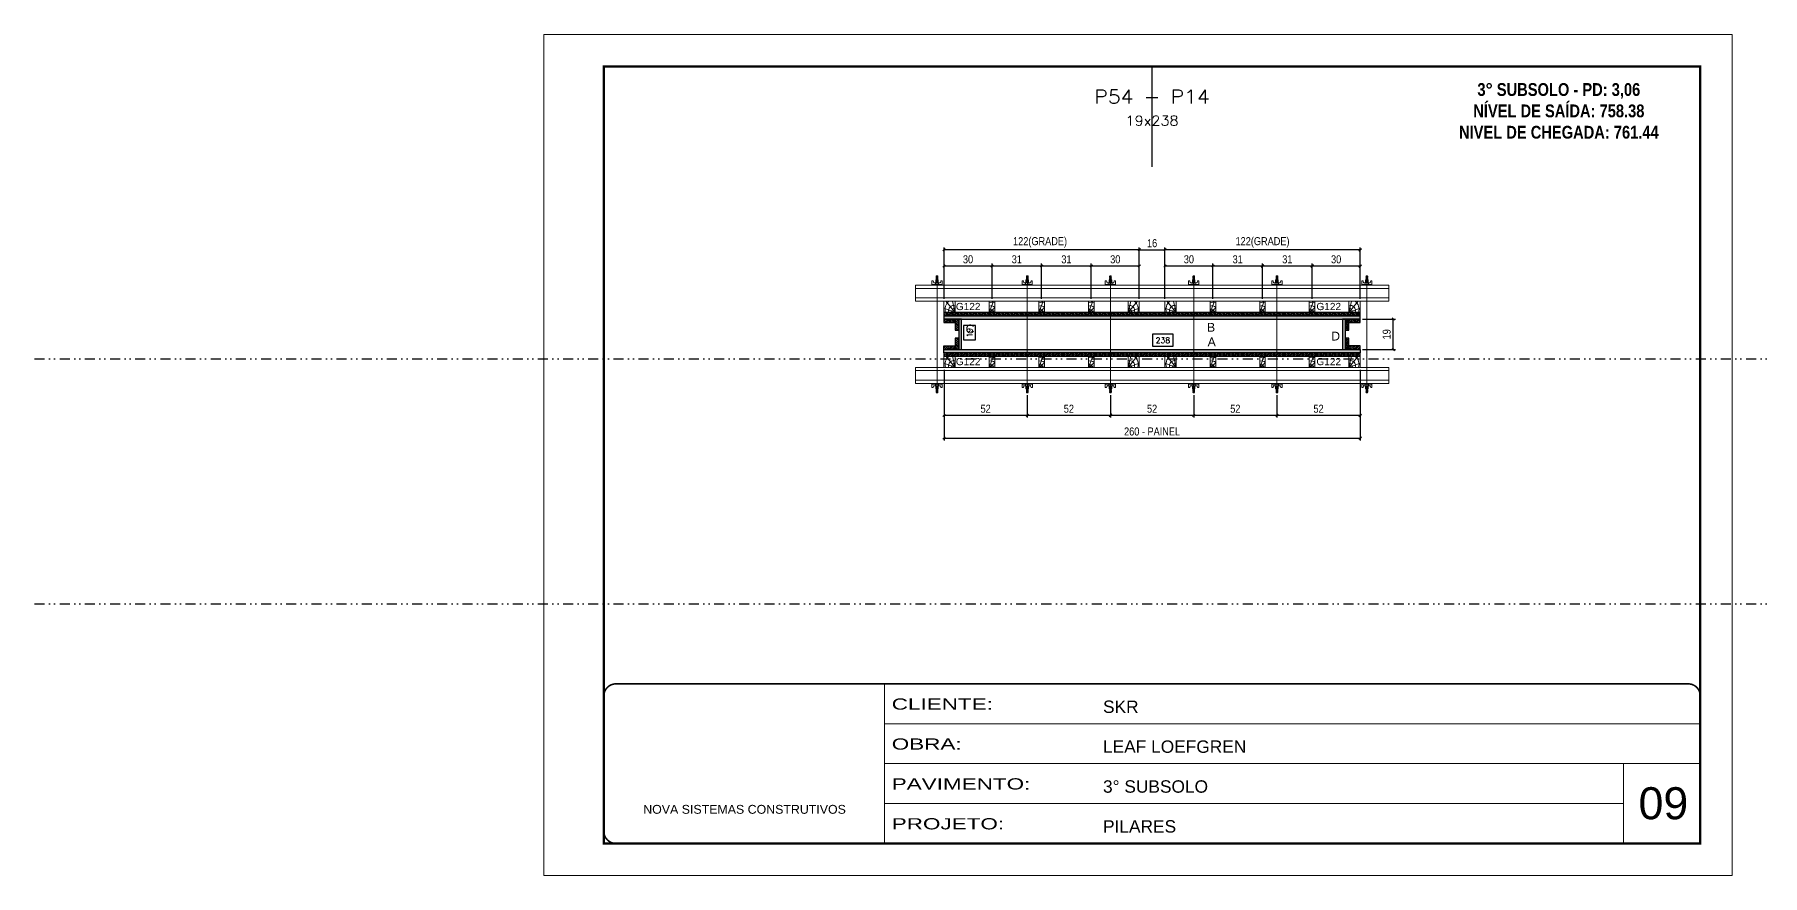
# Model space of a CAD drawing. Header units: millimetres. Extents: x 13777 to 27878, y -21631 to 6985.
# Drawn here: x 13777 to 15936, y 3638 to 4688 of the extents above; entities that cross this region are included whole.
import ezdxf
from ezdxf.enums import TextEntityAlignment as Align

# ---------------------------------------------------------------- set-up
doc = ezdxf.new("R2010")
doc.units = ezdxf.units.MM
for name, pattern in [('CONTINUO', [0]), ('DASHED', [0.75, 0.5, -0.25]), ('DIVIDE2', [0.625, 0.25, -0.125, 0, -0.125, 0, -0.125]), ('HIDDEN', [0.375, 0.25, -0.125])]:
    doc.linetypes.add(name, pattern=pattern)
for name, color, linetype, lineweight in [('CARIMBO', 255, 'Continuous', 9), ('Folhas', 255, 'Continuous', 9), ('Hachura', 251, 'Continuous', 9), ('Madeira', 126, 'Continuous', 18), ('Perfil Metálico', 224, 'Continuous', 18), ('SARRAFO DE PRESSAO', 251, 'DASHED', 9), ('Texto Seção', 7, 'Continuous', 15)]:
    doc.layers.add(name, color=color, linetype=linetype, lineweight=lineweight)
for name, color, linetype in [('CHAPA', 1, 'Continuous'), ('COTA', 241, 'Continuous'), ('NOMENCLATURA', 7, 'Continuous'), ('Nível', 160, 'Continuous'), ('SARRAFO', 251, 'Continuous'), ('Texto de Titulo', 7, 'Continuous'), ('Texto Qtd Sarr', 242, 'Continuous'), ('TEXTO_GERAL', 7, 'Continuous')]:
    doc.layers.add(name, color=color, linetype=linetype)
doc.styles.add('ARIAL', font='arial.ttf')
doc.styles.add('COTA TECNICA 2X', font='techl___.ttf', dxfattribs={"height": 10})
doc.styles.add('ROMANC', font='techb___.ttf', dxfattribs={"height": 2.5})
doc.styles.add('ROMANS', font='romans.shx')
doc.styles.add('SANSSERIF', font='sas_____.pfb')
doc.styles.add('Tecnologia', font='')
doc.styles.get('Tecnologia').set_extended_font_data('Forgotten Futurist')
doc.dimstyles.new('SECAO PILAR', dxfattribs={"dimtxt": 10, "dimasz": 3, "dimexe": 3, "dimexo": 3, "dimgap": 3, "dimtad": 1, "dimdec": 1, "dimlfac": 0.5, "dimzin": 12, "dimdsep": 46, "dimtxsty": 'COTA TECNICA 2X', "dimblk1": 'OBLIQUE', "dimblk2": 'OBLIQUE', "dimsah": 1, "dimcen": 0.9, "dimclrd": 256, "dimclre": 256, "dimclrt": 256, "dimadec": 1, "dimazin": 3, "dimtfac": 1, "dimtdec": 1, "dimtmove": 0, "dimatfit": 3, "dimfxl": 1, "dimtolj": 1, "dimtzin": 12, "dimarcsym": 0})
doc.dimstyles.new('SECÇÃO 2', dxfattribs={"dimtxt": 7, "dimasz": 6, "dimexe": 0.18, "dimexo": 2, "dimgap": -4, "dimtad": 3, "dimdec": 1, "dimlfac": 0.5, "dimzin": 12, "dimdsep": 46, "dimtxsty": 'ROMANS', "dimblk": 'ARCHTICK', "dimcen": 0.09, "dimse1": 1, "dimse2": 1, "dimsd1": 1, "dimsd2": 1, "dimclrd": 180, "dimclre": 5, "dimclrt": 1, "dimadec": 0, "dimazin": 3, "dimtfac": 1, "dimtdec": 1, "dimtofl": 0, "dimtmove": 0, "dimatfit": 3, "dimldrblk": 'ARCHTICK', "dimfxl": 1, "dimtolj": 1, "dimtzin": 0, "dimarcsym": 0})
pattern_1 = [(225, (5789.5154, -18597.0914), (1.12253202, -1.12253202), [])]

# ---------------------------------------------------------------- blocks, each defined once
blk = doc.blocks.new('9999999999')
at = {"color": 30, "linetype": 'CONTINUO'}
for p, q in [((98564.6, 34230.2), (98564.6, 34429.4)), ((98564.6, 34379.6), (99584, 34379.6)), ((98564.6, 34329.8), (99488, 34329.8)), ((99584, 34329.8), (99488, 34329.8)), ((99488, 34329.8), (99488, 34230.2)), ((98564.6, 34280), (99488, 34280))]:
    blk.add_line(p, q, dxfattribs=at)
at = {"color": 30, "linetype": 'CONTINUO', "const_width": 2}
blk.add_lwpolyline([(99584, 34230.2), (99584, 34414.4, 0.414214), (99569, 34429.4), (98229, 34429.4, 0.414214), (98214, 34414.4), (98214, 34245.2, 0.414214), (98229, 34230.2), (99584, 34230.2)], format="xyb", dxfattribs=at)
at = {"layer": 'Folhas'}
blk.add_lwpolyline([(98139, 34190.2), (99624, 34190.2), (99624, 35240.2), (98139, 35240.2)], close=True, dxfattribs=at)
at = {"layer": 'Folhas', "color": 30, "const_width": 3}
blk.add_lwpolyline([(98214, 34230.2), (99584, 34230.2), (99584, 35200.2), (98214, 35200.2)], close=True, dxfattribs=at)
at = {"color": 7, "linetype": 'Continuous', "ltscale": 5, "style": 'ARIAL'}
for s, height, p in [('SKR', 15.48, (98837.7, 34393.1)), ('LEAF LOEFGREN', 15.483, (98837.7, 34343.3)), ('3° SUBSOLO', 15.48, (98837.7, 34293.5)), ('NOVA SISTEMAS CONSTRUTIVOS', 11.059, (98263.2, 34267.2)), ('PILARES', 15.48, (98837.7, 34243.7))]:
    blk.add_text(s, height=height, dxfattribs=at).set_placement(p)
at = {"layer": 'Folhas', "color": 7, "style": 'Tecnologia', "width": 1.5}
for s, p in [('CLIENTE:', (98573.7, 34397.2)), ('OBRA:', (98573.7, 34347.3)), ('PAVIMENTO:', (98573.7, 34297.5)), ('PROJETO:', (98573.7, 34247.7))]:
    blk.add_text(s, height=14, dxfattribs=at).set_placement(p)
blk = doc.blocks.new('*D1074')
at = {"layer": 'COTA', "color": 180, "lineweight": -2, "transparency": 16777216}
for p, q in [((14952.9, 4324.4), (14937.9, 4324.4)), ((14937.9, 4324.4), (14937.9, 4306.4)), ((14952.9, 4306.4), (14952.9, 4324.4)), ((14937.9, 4306.4), (14952.9, 4306.4))]:
    blk.add_line(p, q, dxfattribs=at)
at = {"layer": 'Defpoints', "color": 0, "transparency": 16777216}
for p in [(14952.8, 4332.3), (14952.8, 4294.3), (14956.9, 4294.3)]:
    blk.add_point(p, dxfattribs=at)
at = {"layer": 'COTA', "color": 1, "transparency": 16777216, "insert": (14945.4, 4315.4), "char_height": 7, "attachment_point": 5, "rotation": 90, "style": 'ROMANS'}
blk.add_mtext('\\A1;19', dxfattribs=at)
blk = doc.blocks.new('_ArchTick')
at = {"color": 0, "linetype": 'ByBlock', "const_width": 0.15}
blk.add_lwpolyline([(-0.5, -0.5), (0.5, 0.5)], dxfattribs=at)
blk = doc.blocks.new('*D1075')
at = {"layer": 'COTA', "color": 180, "lineweight": -2, "transparency": 16777216}
for p, q in [((15200, 4313.3), (15174, 4313.3)), ((15174, 4313.3), (15174, 4298.3)), ((15174, 4298.3), (15200, 4298.3)), ((15200, 4298.3), (15200, 4313.3))]:
    blk.add_line(p, q, dxfattribs=at)
at = {"layer": 'Defpoints', "color": 0, "transparency": 16777216}
for p in [(14935.5, 4294.3), (15411.5, 4294.3), (15411.5, 4294.3)]:
    blk.add_point(p, dxfattribs=at)
at = {"layer": 'COTA', "color": 1, "transparency": 16777216, "insert": (15187, 4305.8), "char_height": 7, "attachment_point": 5, "style": 'ROMANS'}
blk.add_mtext('\\A1;238', dxfattribs=at)
blk = doc.blocks.new('_Oblique')
at = {"color": 0, "linetype": 'ByBlock', "lineweight": -2}
blk.add_line((-0.5, -0.5), (0.5, 0.5), dxfattribs=at)
blk = doc.blocks.new('*D1076')
at = {"layer": 'COTA', "lineweight": -2, "transparency": 16777216}
for p, q in [((14913.5, 4268.9), (14913.5, 4180.8)), ((15433.5, 4269), (15433.5, 4180.8)), ((14913.5, 4183.8), (15433.5, 4183.8))]:
    blk.add_line(p, q, dxfattribs=at)
at = {"layer": 'Defpoints', "color": 0, "transparency": 16777216}
for p in [(14913.5, 4271.9), (15433.5, 4272), (15433.5, 4183.8)]:
    blk.add_point(p, dxfattribs=at)
at = {"layer": 'COTA', "lineweight": -2, "transparency": 16777216, "xscale": 3, "yscale": 3, "zscale": 3, "rotation": 180}
blk.add_blockref('_Oblique', (14913.5, 4183.8), dxfattribs=at)
at = {"layer": 'COTA', "lineweight": -2, "transparency": 16777216, "xscale": 3, "yscale": 3, "zscale": 3}
blk.add_blockref('_Oblique', (15433.5, 4183.8), dxfattribs=at)
at = {"layer": 'COTA', "transparency": 16777216, "insert": (15173.5, 4191.9), "char_height": 10, "attachment_point": 5, "style": 'COTA TECNICA 2X'}
blk.add_mtext('\\A1;260 - PAINEL', dxfattribs=at)
blk = doc.blocks.new('*D1077')
at = {"layer": 'COTA', "lineweight": -2, "transparency": 16777216}
for p, q in [((14913.5, 4268.9), (14913.5, 4209.2)), ((15017.5, 4237.1), (15017.5, 4209.2)), ((14913.5, 4212.2), (15017.5, 4212.2))]:
    blk.add_line(p, q, dxfattribs=at)
at = {"layer": 'Defpoints', "color": 0, "transparency": 16777216}
for p in [(14913.5, 4271.9), (15017.5, 4240.1), (15017.5, 4212.2)]:
    blk.add_point(p, dxfattribs=at)
at = {"layer": 'COTA', "lineweight": -2, "transparency": 16777216, "xscale": 3, "yscale": 3, "zscale": 3, "rotation": 180}
blk.add_blockref('_Oblique', (14913.5, 4212.2), dxfattribs=at)
at = {"layer": 'COTA', "lineweight": -2, "transparency": 16777216, "xscale": 3, "yscale": 3, "zscale": 3}
blk.add_blockref('_Oblique', (15017.5, 4212.2), dxfattribs=at)
at = {"layer": 'COTA', "transparency": 16777216, "insert": (14965.5, 4220.3), "char_height": 10, "attachment_point": 5, "style": 'COTA TECNICA 2X'}
blk.add_mtext('\\A1;52', dxfattribs=at)
blk = doc.blocks.new('C')
at = {"layer": 'Hachura', "color": 0}
for p, q in [((0, 3.2), (0, -3.2)), ((0.4, 3.2), (0, 3.2)), ((0.5, 3.2), (0, 3.2)), ((0.5, 3), (0, 3)), ((0.5, 2.9), (0, 2.9)), ((0, 2.7), (0, -1.2)), ((0.5, 2.6), (0, 2.6)), ((0.5, 2.2), (0, 2.2)), ((0.5, 1.5), (0, 1.5)), ((0.4, 0.5), (0.2, 0.5)), ((0.4, -3.2), (0.4, 3.2)), ((0.4, 3.2), (2.6, 3.2)), ((1.7, 1), (0.4, 1)), ((1.5, 0.1), (0.4, 0.1)), ((1.4, 1.9), (1.4, 1)), ((2.6, 2.4), (1.5, 2.1)), ((1.7, -1), (1.7, 1)), ((1.7, 1), (1.7, 0.8)), ((1.7, 1), (1.7, 0.8)), ((1.7, 0.8), (3.4, 0.8)), ((3.4, 0.4), (1.7, 0.4)), ((2.6, 3.2), (2.6, 2.4)), ((3.3, 0.8), (3.3, -0.8)), ((3.4, 0.8), (3.4, -0.8)), ((3.7, 0.4), (3.4, 0.4)), ((3.8, -0.5), (3.4, 0.4)), ((3.4, 0.1), (3.7, -0.6)), ((3.7, 0.5), (4.3, -0.6)), ((3.7, 0.4), (4.2, -0.5)), ((4.4, -0.6), (3.8, 0.5)), ((4.2, 0.4), (3.9, 0.4)), ((4.4, -0.5), (3.9, 0.4)), ((4.2, 0.4), (4.3, 0.4)), ((4.3, 0.5), (4.8, -0.6)), ((4.3, 0.4), (4.7, -0.5)), ((5, -0.6), (4.4, 0.5)), ((4.5, 0.4), (4.8, 0.4)), ((5, -0.5), (4.5, 0.4)), ((4.8, 0.4), (5.3, -0.5)), ((4.9, 0.5), (5.4, -0.6)), ((5.5, -0.6), (5, 0.5)), ((5.6, -0.5), (5.1, 0.4)), ((5.4, 0.4), (5.1, 0.4)), ((5.6, -0.5), (5.1, 0.4)), ((5.4, 0.4), (5.7, -0.2)), ((5.5, 0.5), (5.7, -0.1)), ((5.7, 0.2), (5.6, 0.5)), ((5.7, 0.3), (5.7, 0.4)), ((5.7, 0.4), (5.7, 0.4)), ((5.7, 0.4), (5.9, 0.3)), ((5.7, 0.4), (5.7, -0.5)), ((5.9, -0.4), (5.9, 0.3)), ((0.4, 0), (0, 0)), ((0.5, -1.5), (0, -1.5)), ((0.5, -2.2), (0, -2.2)), ((0.5, -2.6), (0, -2.6)), ((0.5, -2.9), (0, -2.9)), ((0.5, -3), (0, -3)), ((0, -3.2), (2.6, -3.2)), ((0.5, -3.2), (0, -3.2)), ((0.1, -0.5), (0.3, -0.5)), ((0.3, -0.5), (0.4, -0.5)), ((0.4, 0), (0.4, -1)), ((0.4, -0.2), (1.5, -0.2)), ((0.4, -0.6), (0.4, -0.3)), ((0.4, -3.2), (0.4, -0.6)), ((0.4, -1), (1.7, -1)), ((1.4, -1.9), (1.4, -1)), ((2.6, -2.4), (1.5, -2.1)), ((3.4, -0.3), (1.7, -0.3)), ((3.4, -0.8), (1.7, -0.8)), ((2.6, -3.2), (2.6, -2.4)), ((3.4, -0.1), (3.6, -0.5)), ((3.4, -0.5), (3.6, -0.5)), ((3.8, -0.5), (4.2, -0.5)), ((4.4, -0.5), (4.7, -0.5)), ((4.6, -0.5), (4.7, -0.5)), ((5, -0.5), (5.3, -0.5)), ((5.6, -0.5), (5.7, -0.5)), ((5.7, -0.5), (5.9, -0.4)), ((5.7, -0.5), (5.7, -0.5))]:
    blk.add_line(p, q, dxfattribs=at)
for centre, radius, start, end in [((1.5, 1.9), 0.161, 104.7436, 180), ((1.4, 0), 0.129, 272.695, 87.305), ((3.8, 0.4), 0.143, 25.5688, 154.4312), ((4.4, 0.4), 0.143, 25.5688, 154.4312), ((5, 0.4), 0.143, 25.5688, 154.4312), ((5.5, 0.4), 0.143, 25.5688, 154.4312), ((0.2, -0.4), 0.174, 221.744, 317.8592), ((1.5, -1.9), 0.161, 180, 255.2564), ((3.7, -0.4), 0.174, 222.1408, 318.256), ((4.3, -0.4), 0.174, 222.1408, 318.256), ((4.9, -0.4), 0.174, 222.1408, 318.256), ((5.4, -0.4), 0.174, 222.1408, 318.256), ((5.6, -0.4), 0.174, 317.8592, 318.256)]:
    blk.add_arc(centre, radius, start, end, dxfattribs=at)
blk = doc.blocks.new('*D1085')
at = {"layer": 'COTA', "lineweight": -2, "transparency": 16777216}
for p, q in [((15225.5, 4237.1), (15225.5, 4209.2)), ((15329.5, 4237.1), (15329.5, 4209.2)), ((15225.5, 4212.2), (15329.5, 4212.2))]:
    blk.add_line(p, q, dxfattribs=at)
at = {"layer": 'Defpoints', "color": 0, "transparency": 16777216}
for p in [(15225.5, 4240.1), (15329.5, 4240.1), (15329.5, 4212.2)]:
    blk.add_point(p, dxfattribs=at)
at = {"layer": 'COTA', "lineweight": -2, "transparency": 16777216, "xscale": 3, "yscale": 3, "zscale": 3, "rotation": 180}
blk.add_blockref('_Oblique', (15225.5, 4212.2), dxfattribs=at)
at = {"layer": 'COTA', "lineweight": -2, "transparency": 16777216, "xscale": 3, "yscale": 3, "zscale": 3}
blk.add_blockref('_Oblique', (15329.5, 4212.2), dxfattribs=at)
at = {"layer": 'COTA', "transparency": 16777216, "insert": (15277.5, 4220.3), "char_height": 10, "attachment_point": 5, "style": 'COTA TECNICA 2X'}
blk.add_mtext('\\A1;52', dxfattribs=at)
blk = doc.blocks.new('*D1086')
at = {"layer": 'COTA', "lineweight": -2, "transparency": 16777216}
for p, q in [((15436.5, 4332.3), (15477.8, 4332.3)), ((15474.8, 4294.3), (15474.8, 4332.3)), ((15436.5, 4294.3), (15477.8, 4294.3))]:
    blk.add_line(p, q, dxfattribs=at)
at = {"layer": 'Defpoints', "color": 0, "transparency": 16777216}
for p in [(15433.5, 4332.3), (15474.8, 4332.3), (15433.5, 4294.3)]:
    blk.add_point(p, dxfattribs=at)
at = {"layer": 'COTA', "lineweight": -2, "transparency": 16777216, "xscale": 3, "yscale": 3, "zscale": 3}
for p, rotation in [((15474.8, 4332.3), 90), ((15474.8, 4294.3), 270)]:
    blk.add_blockref('_Oblique', p, dxfattribs=dict(at, rotation=rotation))
at = {"layer": 'COTA', "transparency": 16777216, "insert": (15466.7, 4313.3), "char_height": 10, "attachment_point": 5, "rotation": 90, "style": 'COTA TECNICA 2X'}
blk.add_mtext('\\A1;19', dxfattribs=at)
blk = doc.blocks.new('*D1087')
at = {"layer": 'COTA', "lineweight": -2, "transparency": 16777216}
for p, q in [((15017.5, 4237.1), (15017.5, 4209.2)), ((15121.5, 4237.1), (15121.5, 4209.2)), ((15017.5, 4212.2), (15121.5, 4212.2))]:
    blk.add_line(p, q, dxfattribs=at)
at = {"layer": 'Defpoints', "color": 0, "transparency": 16777216}
for p in [(15017.5, 4240.1), (15121.5, 4240.1), (15121.5, 4212.2)]:
    blk.add_point(p, dxfattribs=at)
at = {"layer": 'COTA', "lineweight": -2, "transparency": 16777216, "xscale": 3, "yscale": 3, "zscale": 3, "rotation": 180}
blk.add_blockref('_Oblique', (15017.5, 4212.2), dxfattribs=at)
at = {"layer": 'COTA', "lineweight": -2, "transparency": 16777216, "xscale": 3, "yscale": 3, "zscale": 3}
blk.add_blockref('_Oblique', (15121.5, 4212.2), dxfattribs=at)
at = {"layer": 'COTA', "transparency": 16777216, "insert": (15069.5, 4220.3), "char_height": 10, "attachment_point": 5, "style": 'COTA TECNICA 2X'}
blk.add_mtext('\\A1;52', dxfattribs=at)
blk = doc.blocks.new('PONTALETE')
at = {"layer": 'Madeira'}
for q in [(2.7, 7), (7, 5.8), (7, 1.7)]:
    blk.add_line((0, 0), q, dxfattribs=at)
blk.add_lwpolyline([(0, 0), (7, 0), (7, 7), (0, 7)], close=True, dxfattribs=at)
for centre, radius, start, end in [((2, 0.1), 6.23, 37.2818, 109.0913), ((1.1, 0.9), 3.19, 343.603, 109.9847), ((-0.2, -0.8), 3.09, 14.6322, 86.0383)]:
    blk.add_arc(centre, radius, start, end, dxfattribs=at)
blk = doc.blocks.new('MEIO PONTALETE')
at = {"layer": 'Madeira'}
for q in [(2.7, 7), (3.5, 2.9), (3.5, 0.9)]:
    blk.add_line((0, 0), q, dxfattribs=at)
blk.add_lwpolyline([(0, 0), (3.5, 0), (3.5, 7), (0, 7)], close=True, dxfattribs=at)
for centre, radius, start, end in [((2, 0.1), 6.23, 76.4499, 109.0913), ((1.1, 0.9), 3.19, 40.9063, 109.9847), ((-0.2, -0.8), 3.09, 14.6322, 86.0383)]:
    blk.add_arc(centre, radius, start, end, dxfattribs=at)
blk = doc.blocks.new('*D1078')
at = {"layer": 'COTA', "lineweight": -2, "transparency": 16777216}
for p, q in [((15189.5, 4357.7), (15189.5, 4401.7)), ((15189.5, 4398.7), (15249.5, 4398.7)), ((15249.5, 4357.7), (15249.5, 4401.7))]:
    blk.add_line(p, q, dxfattribs=at)
at = {"layer": 'Defpoints', "color": 0, "transparency": 16777216}
for p in [(15249.5, 4398.7), (15189.5, 4354.7), (15249.5, 4354.7)]:
    blk.add_point(p, dxfattribs=at)
at = {"layer": 'COTA', "lineweight": -2, "transparency": 16777216, "xscale": 3, "yscale": 3, "zscale": 3, "rotation": 180}
blk.add_blockref('_Oblique', (15189.5, 4398.7), dxfattribs=at)
at = {"layer": 'COTA', "lineweight": -2, "transparency": 16777216, "xscale": 3, "yscale": 3, "zscale": 3}
blk.add_blockref('_Oblique', (15249.5, 4398.7), dxfattribs=at)
at = {"layer": 'COTA', "transparency": 16777216, "insert": (15219.5, 4406.9), "char_height": 10, "attachment_point": 5, "style": 'COTA TECNICA 2X'}
blk.add_mtext('\\A1;30', dxfattribs=at)
blk = doc.blocks.new('*D1079')
at = {"layer": 'COTA', "lineweight": -2, "transparency": 16777216}
for p, q in [((15189.5, 4357.7), (15189.5, 4421.9)), ((15433.5, 4418.9), (15189.5, 4418.9)), ((15433.5, 4357.7), (15433.5, 4421.9))]:
    blk.add_line(p, q, dxfattribs=at)
at = {"layer": 'Defpoints', "color": 0, "transparency": 16777216}
for p in [(15189.5, 4418.9), (15189.5, 4354.7), (15433.5, 4354.7)]:
    blk.add_point(p, dxfattribs=at)
at = {"layer": 'COTA', "lineweight": -2, "transparency": 16777216, "xscale": 3, "yscale": 3, "zscale": 3, "rotation": 180}
blk.add_blockref('_Oblique', (15189.5, 4418.9), dxfattribs=at)
at = {"layer": 'COTA', "lineweight": -2, "transparency": 16777216, "xscale": 3, "yscale": 3, "zscale": 3}
blk.add_blockref('_Oblique', (15433.5, 4418.9), dxfattribs=at)
at = {"layer": 'COTA', "transparency": 16777216, "insert": (15311.5, 4428.1), "char_height": 10, "attachment_point": 5, "style": 'COTA TECNICA 2X'}
blk.add_mtext('\\A1;122(GRADE)', dxfattribs=at)
blk = doc.blocks.new('*D1088')
at = {"layer": 'COTA', "lineweight": -2, "transparency": 16777216}
for p, q in [((15249.5, 4357.7), (15249.5, 4401.7)), ((15249.5, 4398.7), (15311.5, 4398.7)), ((15311.5, 4357.7), (15311.5, 4401.7))]:
    blk.add_line(p, q, dxfattribs=at)
at = {"layer": 'Defpoints', "color": 0, "transparency": 16777216}
for p in [(15311.5, 4398.7), (15249.5, 4354.7), (15311.5, 4354.7)]:
    blk.add_point(p, dxfattribs=at)
at = {"layer": 'COTA', "lineweight": -2, "transparency": 16777216, "xscale": 3, "yscale": 3, "zscale": 3, "rotation": 180}
blk.add_blockref('_Oblique', (15249.5, 4398.7), dxfattribs=at)
at = {"layer": 'COTA', "lineweight": -2, "transparency": 16777216, "xscale": 3, "yscale": 3, "zscale": 3}
blk.add_blockref('_Oblique', (15311.5, 4398.7), dxfattribs=at)
at = {"layer": 'COTA', "transparency": 16777216, "insert": (15280.5, 4406.9), "char_height": 10, "attachment_point": 5, "style": 'COTA TECNICA 2X'}
blk.add_mtext('\\A1;31', dxfattribs=at)
blk = doc.blocks.new('*D1089')
at = {"layer": 'COTA', "lineweight": -2, "transparency": 16777216}
for p, q in [((15311.5, 4357.7), (15311.5, 4401.7)), ((15311.5, 4398.7), (15373.5, 4398.7)), ((15373.5, 4357.7), (15373.5, 4401.7))]:
    blk.add_line(p, q, dxfattribs=at)
at = {"layer": 'Defpoints', "color": 0, "transparency": 16777216}
for p in [(15373.5, 4398.7), (15311.5, 4354.7), (15373.5, 4354.7)]:
    blk.add_point(p, dxfattribs=at)
at = {"layer": 'COTA', "lineweight": -2, "transparency": 16777216, "xscale": 3, "yscale": 3, "zscale": 3, "rotation": 180}
blk.add_blockref('_Oblique', (15311.5, 4398.7), dxfattribs=at)
at = {"layer": 'COTA', "lineweight": -2, "transparency": 16777216, "xscale": 3, "yscale": 3, "zscale": 3}
blk.add_blockref('_Oblique', (15373.5, 4398.7), dxfattribs=at)
at = {"layer": 'COTA', "transparency": 16777216, "insert": (15342.5, 4406.9), "char_height": 10, "attachment_point": 5, "style": 'COTA TECNICA 2X'}
blk.add_mtext('\\A1;31', dxfattribs=at)
blk = doc.blocks.new('*D1090')
at = {"layer": 'COTA', "lineweight": -2, "transparency": 16777216}
for p, q in [((15373.5, 4357.7), (15373.5, 4401.7)), ((15373.5, 4398.7), (15433.5, 4398.7)), ((15433.5, 4357.7), (15433.5, 4401.7))]:
    blk.add_line(p, q, dxfattribs=at)
at = {"layer": 'Defpoints', "color": 0, "transparency": 16777216}
for p in [(15433.5, 4398.7), (15373.5, 4354.7), (15433.5, 4354.7)]:
    blk.add_point(p, dxfattribs=at)
at = {"layer": 'COTA', "lineweight": -2, "transparency": 16777216, "xscale": 3, "yscale": 3, "zscale": 3, "rotation": 180}
blk.add_blockref('_Oblique', (15373.5, 4398.7), dxfattribs=at)
at = {"layer": 'COTA', "lineweight": -2, "transparency": 16777216, "xscale": 3, "yscale": 3, "zscale": 3}
blk.add_blockref('_Oblique', (15433.5, 4398.7), dxfattribs=at)
at = {"layer": 'COTA', "transparency": 16777216, "insert": (15403.5, 4406.9), "char_height": 10, "attachment_point": 5, "style": 'COTA TECNICA 2X'}
blk.add_mtext('\\A1;30', dxfattribs=at)
blk = doc.blocks.new('*D1080')
at = {"layer": 'COTA', "lineweight": -2, "transparency": 16777216}
for p, q in [((14913.5, 4357.7), (14913.5, 4401.7)), ((14913.5, 4398.7), (14973.5, 4398.7)), ((14973.5, 4357.7), (14973.5, 4401.7))]:
    blk.add_line(p, q, dxfattribs=at)
at = {"layer": 'Defpoints', "color": 0, "transparency": 16777216}
for p in [(14973.5, 4398.7), (14913.5, 4354.7), (14973.5, 4354.7)]:
    blk.add_point(p, dxfattribs=at)
at = {"layer": 'COTA', "lineweight": -2, "transparency": 16777216, "xscale": 3, "yscale": 3, "zscale": 3, "rotation": 180}
blk.add_blockref('_Oblique', (14913.5, 4398.7), dxfattribs=at)
at = {"layer": 'COTA', "lineweight": -2, "transparency": 16777216, "xscale": 3, "yscale": 3, "zscale": 3}
blk.add_blockref('_Oblique', (14973.5, 4398.7), dxfattribs=at)
at = {"layer": 'COTA', "transparency": 16777216, "insert": (14943.5, 4406.9), "char_height": 10, "attachment_point": 5, "style": 'COTA TECNICA 2X'}
blk.add_mtext('\\A1;30', dxfattribs=at)
blk = doc.blocks.new('*D1081')
at = {"layer": 'COTA', "lineweight": -2, "transparency": 16777216}
for p, q in [((14913.5, 4357.7), (14913.5, 4421.9)), ((15157.5, 4418.9), (14913.5, 4418.9)), ((15157.5, 4357.7), (15157.5, 4421.9))]:
    blk.add_line(p, q, dxfattribs=at)
at = {"layer": 'Defpoints', "color": 0, "transparency": 16777216}
for p in [(14913.5, 4418.9), (14913.5, 4354.7), (15157.5, 4354.7)]:
    blk.add_point(p, dxfattribs=at)
at = {"layer": 'COTA', "lineweight": -2, "transparency": 16777216, "xscale": 3, "yscale": 3, "zscale": 3, "rotation": 180}
blk.add_blockref('_Oblique', (14913.5, 4418.9), dxfattribs=at)
at = {"layer": 'COTA', "lineweight": -2, "transparency": 16777216, "xscale": 3, "yscale": 3, "zscale": 3}
blk.add_blockref('_Oblique', (15157.5, 4418.9), dxfattribs=at)
at = {"layer": 'COTA', "transparency": 16777216, "insert": (15033.5, 4428.1), "char_height": 10, "attachment_point": 5, "style": 'COTA TECNICA 2X'}
blk.add_mtext('\\A1;122(GRADE)', dxfattribs=at)
blk = doc.blocks.new('*D1091')
at = {"layer": 'COTA', "lineweight": -2, "transparency": 16777216}
for p, q in [((14973.5, 4357.7), (14973.5, 4401.7)), ((14973.5, 4398.7), (15035.5, 4398.7)), ((15035.5, 4357.7), (15035.5, 4401.7))]:
    blk.add_line(p, q, dxfattribs=at)
at = {"layer": 'Defpoints', "color": 0, "transparency": 16777216}
for p in [(15035.5, 4398.7), (14973.5, 4354.7), (15035.5, 4354.7)]:
    blk.add_point(p, dxfattribs=at)
at = {"layer": 'COTA', "lineweight": -2, "transparency": 16777216, "xscale": 3, "yscale": 3, "zscale": 3, "rotation": 180}
blk.add_blockref('_Oblique', (14973.5, 4398.7), dxfattribs=at)
at = {"layer": 'COTA', "lineweight": -2, "transparency": 16777216, "xscale": 3, "yscale": 3, "zscale": 3}
blk.add_blockref('_Oblique', (15035.5, 4398.7), dxfattribs=at)
at = {"layer": 'COTA', "transparency": 16777216, "insert": (15004.5, 4406.9), "char_height": 10, "attachment_point": 5, "style": 'COTA TECNICA 2X'}
blk.add_mtext('\\A1;31', dxfattribs=at)
blk = doc.blocks.new('*D1092')
at = {"layer": 'COTA', "lineweight": -2, "transparency": 16777216}
for p, q in [((15035.5, 4357.7), (15035.5, 4401.7)), ((15035.5, 4398.7), (15097.5, 4398.7)), ((15097.5, 4357.7), (15097.5, 4401.7))]:
    blk.add_line(p, q, dxfattribs=at)
at = {"layer": 'Defpoints', "color": 0, "transparency": 16777216}
for p in [(15097.5, 4398.7), (15035.5, 4354.7), (15097.5, 4354.7)]:
    blk.add_point(p, dxfattribs=at)
at = {"layer": 'COTA', "lineweight": -2, "transparency": 16777216, "xscale": 3, "yscale": 3, "zscale": 3, "rotation": 180}
blk.add_blockref('_Oblique', (15035.5, 4398.7), dxfattribs=at)
at = {"layer": 'COTA', "lineweight": -2, "transparency": 16777216, "xscale": 3, "yscale": 3, "zscale": 3}
blk.add_blockref('_Oblique', (15097.5, 4398.7), dxfattribs=at)
at = {"layer": 'COTA', "transparency": 16777216, "insert": (15066.5, 4406.9), "char_height": 10, "attachment_point": 5, "style": 'COTA TECNICA 2X'}
blk.add_mtext('\\A1;31', dxfattribs=at)
blk = doc.blocks.new('*D1093')
at = {"layer": 'COTA', "lineweight": -2, "transparency": 16777216}
for p, q in [((15097.5, 4357.7), (15097.5, 4401.7)), ((15097.5, 4398.7), (15157.5, 4398.7)), ((15157.5, 4357.7), (15157.5, 4401.7))]:
    blk.add_line(p, q, dxfattribs=at)
at = {"layer": 'Defpoints', "color": 0, "transparency": 16777216}
for p in [(15157.5, 4398.7), (15097.5, 4354.7), (15157.5, 4354.7)]:
    blk.add_point(p, dxfattribs=at)
at = {"layer": 'COTA', "lineweight": -2, "transparency": 16777216, "xscale": 3, "yscale": 3, "zscale": 3, "rotation": 180}
blk.add_blockref('_Oblique', (15097.5, 4398.7), dxfattribs=at)
at = {"layer": 'COTA', "lineweight": -2, "transparency": 16777216, "xscale": 3, "yscale": 3, "zscale": 3}
blk.add_blockref('_Oblique', (15157.5, 4398.7), dxfattribs=at)
at = {"layer": 'COTA', "transparency": 16777216, "insert": (15127.5, 4406.9), "char_height": 10, "attachment_point": 5, "style": 'COTA TECNICA 2X'}
blk.add_mtext('\\A1;30', dxfattribs=at)
blk = doc.blocks.new('*D1082')
at = {"layer": 'COTA', "lineweight": -2, "transparency": 16777216}
for p, q in [((15157.5, 4357.7), (15157.5, 4421.9)), ((15157.5, 4418.9), (15189.5, 4418.9)), ((15189.5, 4357.7), (15189.5, 4421.9))]:
    blk.add_line(p, q, dxfattribs=at)
at = {"layer": 'Defpoints', "color": 0, "transparency": 16777216}
for p in [(15189.5, 4418.9), (15157.5, 4354.7), (15189.5, 4354.7)]:
    blk.add_point(p, dxfattribs=at)
at = {"layer": 'COTA', "lineweight": -2, "transparency": 16777216, "xscale": 3, "yscale": 3, "zscale": 3, "rotation": 180}
blk.add_blockref('_Oblique', (15157.5, 4418.9), dxfattribs=at)
at = {"layer": 'COTA', "lineweight": -2, "transparency": 16777216, "xscale": 3, "yscale": 3, "zscale": 3}
blk.add_blockref('_Oblique', (15189.5, 4418.9), dxfattribs=at)
at = {"layer": 'COTA', "transparency": 16777216, "insert": (15173.5, 4427), "char_height": 10, "attachment_point": 5, "style": 'COTA TECNICA 2X'}
blk.add_mtext('\\A1;16', dxfattribs=at)
blk = doc.blocks.new('titulo1')
at = {"layer": 'Defpoints', "color": 252, "linetype": 'HIDDEN', "ltscale": 2}
blk.add_line((0, 0), (0, 125), dxfattribs=at)
at = {"layer": 'Defpoints', "style": 'ROMANS', "oblique": 15}
blk.add_attdef('FOLHA', text='', height=10, dxfattribs=at).set_placement((0, 15.6), align=Align.MIDDLE_CENTER)
at = {"layer": 'Texto Qtd Sarr', "color": 3, "style": 'ROMANS', "oblique": 15}
for tag, height, p in [('TITULO', 17, (0, 71.4)), ('SEÇÃO', 12, (0, 41.5))]:
    blk.add_attdef(tag, text='', height=height, dxfattribs=at).set_placement(p, align=Align.MIDDLE_CENTER)
blk = doc.blocks.new('*D1083')
at = {"layer": 'COTA', "lineweight": -2, "transparency": 16777216}
for p, q in [((15433.5, 4268.9), (15433.5, 4209.2)), ((15329.5, 4237.1), (15329.5, 4209.2)), ((15329.5, 4212.2), (15433.5, 4212.2))]:
    blk.add_line(p, q, dxfattribs=at)
at = {"layer": 'Defpoints', "color": 0, "transparency": 16777216}
for p in [(15433.5, 4271.9), (15329.5, 4240.1), (15433.5, 4212.2)]:
    blk.add_point(p, dxfattribs=at)
at = {"layer": 'COTA', "lineweight": -2, "transparency": 16777216, "xscale": 3, "yscale": 3, "zscale": 3, "rotation": 180}
blk.add_blockref('_Oblique', (15329.5, 4212.2), dxfattribs=at)
at = {"layer": 'COTA', "lineweight": -2, "transparency": 16777216, "xscale": 3, "yscale": 3, "zscale": 3}
blk.add_blockref('_Oblique', (15433.5, 4212.2), dxfattribs=at)
at = {"layer": 'COTA', "transparency": 16777216, "insert": (15381.5, 4220.3), "char_height": 10, "attachment_point": 5, "style": 'COTA TECNICA 2X'}
blk.add_mtext('\\A1;52', dxfattribs=at)
blk = doc.blocks.new('*D1084')
at = {"layer": 'COTA', "lineweight": -2, "transparency": 16777216}
for p, q in [((15121.5, 4237.1), (15121.5, 4209.2)), ((15225.5, 4237.1), (15225.5, 4209.2)), ((15121.5, 4212.2), (15225.5, 4212.2))]:
    blk.add_line(p, q, dxfattribs=at)
at = {"layer": 'Defpoints', "color": 0, "transparency": 16777216}
for p in [(15121.5, 4240.1), (15225.5, 4240.1), (15225.5, 4212.2)]:
    blk.add_point(p, dxfattribs=at)
at = {"layer": 'COTA', "lineweight": -2, "transparency": 16777216, "xscale": 3, "yscale": 3, "zscale": 3, "rotation": 180}
blk.add_blockref('_Oblique', (15121.5, 4212.2), dxfattribs=at)
at = {"layer": 'COTA', "lineweight": -2, "transparency": 16777216, "xscale": 3, "yscale": 3, "zscale": 3}
blk.add_blockref('_Oblique', (15225.5, 4212.2), dxfattribs=at)
at = {"layer": 'COTA', "transparency": 16777216, "insert": (15173.5, 4220.3), "char_height": 10, "attachment_point": 5, "style": 'COTA TECNICA 2X'}
blk.add_mtext('\\A1;52', dxfattribs=at)

msp = doc.modelspace()

# ---------------------------------------------------------------- hatches: boundary and pattern name
at = {"layer": 'Hachura'}
h = msp.add_hatch(dxfattribs=at)
h.set_pattern_fill('ANSI31', color=256, scale=0.5, angle=180, style=0)
h.set_pattern_definition([(225, (5817.5154, -18588.6914), (1.12253202, -1.12253202), [])])
h.paths.add_polyline_path([(15433.47, 4340.72), (15433.47, 4336.32), (14913.47, 4336.32), (14913.47, 4340.72)])
h = msp.add_hatch(color=256, dxfattribs=at)
h.dxf.hatch_style = 1
h.paths.add_polyline_path([(15433.47, 4332.31), (15433.47, 4336.31), (14913.47, 4336.32), (14913.47, 4332.32)])
h = msp.add_hatch(dxfattribs=at)
h.set_pattern_fill('ANSI31', color=256, scale=0.5, angle=180, style=0)
h.set_pattern_definition(pattern_1)
h.paths.add_polyline_path([(14927.47, 4332.32), (14927.47, 4327.92), (14913.47, 4327.92), (14913.47, 4332.32)])
h = msp.add_hatch(dxfattribs=at)
h.set_pattern_fill('ANSI31', color=256, scale=0.5, angle=270, style=0)
h.set_pattern_definition([(315, (37823.2754, -5170.635), (1.12253202, 1.12253202), [])])
h.paths.add_polyline_path([(14931.87, 4318.32), (14927.47, 4318.32), (14927.47, 4332.32), (14931.87, 4332.32)])
h = msp.add_hatch(color=256, dxfattribs=at)
h.dxf.hatch_style = 1
h.paths.add_polyline_path([(14931.87, 4294.32), (14935.47, 4294.32), (14935.47, 4332.32), (14931.87, 4332.32)])
h = msp.add_hatch(color=256, dxfattribs=at)
h.dxf.hatch_style = 1
h.paths.add_polyline_path([(15411.47, 4294.32), (15415.07, 4294.32), (15415.07, 4332.32), (15411.47, 4332.32)])
h = msp.add_hatch(dxfattribs=at)
h.set_pattern_fill('ANSI31', color=256, scale=0.5, angle=270, style=0)
h.set_pattern_definition([(315, (38310.8754, -5170.635), (1.12253202, 1.12253202), [])])
h.paths.add_polyline_path([(15419.47, 4318.32), (15415.07, 4318.32), (15415.07, 4332.32), (15419.47, 4332.32)])
h = msp.add_hatch(dxfattribs=at)
h.set_pattern_fill('ANSI31', color=256, scale=0.5, angle=180, style=0)
h.set_pattern_definition([(225, (6295.5154, -18597.0914), (1.12253202, -1.12253202), [])])
h.paths.add_polyline_path([(15433.47, 4332.32), (15433.47, 4327.92), (15419.47, 4327.92), (15419.47, 4332.32)])
h = msp.add_hatch(dxfattribs=at)
h.set_pattern_fill('ANSI31', color=256, scale=0.5, angle=180, style=0)
h.set_pattern_definition(pattern_1)
h.paths.add_polyline_path([(14927.47, 4294.32), (14927.47, 4298.72), (14913.47, 4298.72), (14913.47, 4294.32)])
h = msp.add_hatch(dxfattribs=at)
h.set_pattern_fill('ANSI31', color=256, scale=0.5, angle=270, style=0)
h.set_pattern_definition([(315, (37823.2754, -5194.635), (1.12253202, 1.12253202), [])])
h.paths.add_polyline_path([(14931.87, 4294.32), (14927.47, 4294.32), (14927.47, 4308.32), (14931.87, 4308.32)])
h = msp.add_hatch(dxfattribs=at)
h.set_pattern_fill('ANSI31', color=256, scale=0.5, angle=270, style=0)
h.set_pattern_definition([(315, (38310.8754, -5194.635), (1.12253202, 1.12253202), [])])
h.paths.add_polyline_path([(15419.47, 4294.32), (15415.07, 4294.32), (15415.07, 4308.32), (15419.47, 4308.32)])
h = msp.add_hatch(dxfattribs=at)
h.set_pattern_fill('ANSI31', color=256, scale=0.5, angle=180, style=0)
h.set_pattern_definition([(225, (5930.5154, -18597.0914), (1.12253202, -1.12253202), [])])
h.paths.add_polyline_path([(15419.47, 4294.32), (15419.47, 4298.72), (15433.47, 4298.72), (15433.47, 4294.32)])
h = msp.add_hatch(color=256, dxfattribs=at)
h.dxf.hatch_style = 1
h.paths.add_polyline_path([(15433.47, 4294.32), (15433.47, 4290.32), (14913.47, 4290.32), (14913.47, 4294.32)])
h = msp.add_hatch(dxfattribs=at)
h.set_pattern_fill('ANSI31', color=256, scale=0.5, angle=180, style=0)
h.set_pattern_definition([(225, (5817.5154, -18639.0914), (1.12253202, -1.12253202), [])])
h.paths.add_polyline_path([(15433.47, 4290.32), (15433.47, 4285.92), (14913.47, 4285.92), (14913.47, 4290.32)])

# ---------------------------------------------------------------- linework, layer by layer
at = {"layer": 'CHAPA'}
for points in [[(15433.47, 4332.32), (15433.47, 4336.32), (14913.47, 4336.32), (14913.47, 4332.32)], [(14931.87, 4294.32), (14935.47, 4294.32), (14935.47, 4332.32), (14931.87, 4332.32)], [(15411.47, 4294.32), (15415.07, 4294.32), (15415.07, 4332.32), (15411.47, 4332.32)], [(15433.47, 4294.32), (15433.47, 4290.32), (14913.47, 4290.32), (14913.47, 4294.32)]]:
    msp.add_lwpolyline(points, close=True, dxfattribs=at)
at = {"layer": 'Hachura'}
for p, q in [((14904.78, 4241.15), (14904.78, 4381.69)), ((15017.47, 4241.15), (15017.47, 4381.69)), ((15121.47, 4241.15), (15121.47, 4381.69)), ((15225.47, 4241.15), (15225.47, 4381.69)), ((15329.47, 4241.15), (15329.47, 4381.69)), ((15441.86, 4241.15), (15441.86, 4381.69))]:
    msp.add_line(p, q, dxfattribs=at)
at = {"layer": 'Madeira'}
for points in [[(14913.47, 4340.72), (14913.48, 4354.72), (15157.48, 4354.72), (15157.46, 4340.72)], [(15189.47, 4340.72), (15189.49, 4354.72), (15433.48, 4354.72), (15433.47, 4340.72)], [(14913.45, 4271.93), (14913.47, 4285.93), (15157.46, 4285.93), (15157.44, 4271.93)], [(15189.46, 4271.93), (15189.47, 4285.93), (15433.47, 4285.93), (15433.45, 4271.93)]]:
    msp.add_lwpolyline(points, close=True, dxfattribs=at)
at = {"layer": 'Nível', "color": 4, "linetype": 'DIVIDE2', "ltscale": 50}
for p, q in [((13777.11, 4282.86), (17496.97, 4282.86)), ((13777.11, 3976.86), (21531.15, 3976.86))]:
    msp.add_line(p, q, dxfattribs=at)
at = {"layer": 'Perfil Metálico'}
for p, q in [((15469.19, 4370.66), (14877.75, 4370.66)), ((15469.19, 4358.66), (14877.75, 4358.66)), ((15469.19, 4267.92), (14877.75, 4267.92)), ((15469.19, 4255.92), (14877.75, 4255.92))]:
    msp.add_line(p, q, dxfattribs=at)
for points in [[(15469.19, 4354.72), (15469.19, 4374.72), (14877.75, 4374.66), (14877.75, 4354.66)], [(14877.75, 4271.92), (14877.75, 4251.92), (15469.19, 4251.98), (15469.19, 4271.98)]]:
    msp.add_lwpolyline(points, close=True, dxfattribs=at)
at = {"layer": 'SARRAFO'}
for points in [[(14913.47, 4336.32), (15433.47, 4336.32), (15433.47, 4340.72), (14913.47, 4340.72)], [(14913.47, 4336.32), (15433.47, 4336.32), (15433.47, 4340.72), (14913.47, 4340.72)], [(14913.47, 4327.92), (14927.47, 4327.92), (14927.47, 4332.32), (14913.47, 4332.32)], [(14913.47, 4327.92), (14927.47, 4327.92), (14927.47, 4332.32), (14913.47, 4332.32)], [(14927.47, 4332.32), (14927.47, 4318.32), (14931.87, 4318.32), (14931.87, 4332.32)], [(14927.47, 4332.32), (14927.47, 4318.32), (14931.87, 4318.32), (14931.87, 4332.32)], [(15415.07, 4332.32), (15415.07, 4318.32), (15419.47, 4318.32), (15419.47, 4332.32)], [(15415.07, 4332.32), (15415.07, 4318.32), (15419.47, 4318.32), (15419.47, 4332.32)], [(15419.47, 4327.92), (15433.47, 4327.92), (15433.47, 4332.32), (15419.47, 4332.32)], [(15419.47, 4327.92), (15433.47, 4327.92), (15433.47, 4332.32), (15419.47, 4332.32)], [(14913.47, 4298.72), (14927.47, 4298.72), (14927.47, 4294.32), (14913.47, 4294.32)], [(14913.47, 4298.72), (14927.47, 4298.72), (14927.47, 4294.32), (14913.47, 4294.32)], [(14927.47, 4308.32), (14927.47, 4294.32), (14931.87, 4294.32), (14931.87, 4308.32)], [(14927.47, 4308.32), (14927.47, 4294.32), (14931.87, 4294.32), (14931.87, 4308.32)], [(15415.07, 4308.32), (15415.07, 4294.32), (15419.47, 4294.32), (15419.47, 4308.32)], [(15415.07, 4308.32), (15415.07, 4294.32), (15419.47, 4294.32), (15419.47, 4308.32)], [(15433.47, 4298.72), (15419.47, 4298.72), (15419.47, 4294.32), (15433.47, 4294.32)], [(15433.47, 4298.72), (15419.47, 4298.72), (15419.47, 4294.32), (15433.47, 4294.32)], [(14913.47, 4285.92), (15433.47, 4285.92), (15433.47, 4290.32), (14913.47, 4290.32)], [(14913.47, 4285.92), (15433.47, 4285.92), (15433.47, 4290.32), (14913.47, 4290.32)]]:
    msp.add_lwpolyline(points, close=True, dxfattribs=at)

# ---------------------------------------------------------------- block references
at = {"layer": 'Hachura', "linetype": 'Continuous', "yscale": 2, "zscale": 2}
for p, xscale, rotation in [((14904.79, 4374.69), -2, 270), ((15017.46, 4374.69), 2, 90.00000000000001), ((15121.46, 4374.69), 2, 90.00000000000001), ((15225.46, 4374.69), 2, 90.00000000000001), ((15329.46, 4374.69), 2, 90.00000000000001), ((15441.85, 4374.69), 2, 90.00000000000001), ((14904.78, 4251.95), 2, 270), ((15017.47, 4251.95), -2, 90), ((15121.47, 4251.95), -2, 90), ((15225.47, 4251.95), -2, 90), ((15329.47, 4251.95), -2, 90), ((15441.86, 4251.95), -2, 90)]:
    msp.add_blockref('C', p, dxfattribs=dict(at, xscale=xscale, rotation=rotation))
at = {"layer": 'Madeira'}
for name, p, xscale, yscale, zscale, rotation in [('PONTALETE', (14927.47, 4340.71), 2, 2, 2, 89.93708930310329), ('MEIO PONTALETE', (14969.97, 4340.72), 1.999999997962732, 1.999999997962732, 1.999999997962732, 359.9370893031033), ('MEIO PONTALETE', (15031.97, 4340.72), 1.999999997962732, 1.999999997962732, 1.999999997962732, 359.9370893031033), ('MEIO PONTALETE', (15093.97, 4340.72), 1.999999997962732, 1.999999997962732, 1.999999997962732, 359.9370893031033), ('PONTALETE', (15143.46, 4340.73), -2, 2, 2, 269.9370893031033), ('PONTALETE', (15203.47, 4340.71), 2, 2, 2, 89.93708930310329), ('MEIO PONTALETE', (15245.97, 4340.72), 1.999999997962732, 1.999999997962732, 1.999999997962732, 359.9370893031033), ('MEIO PONTALETE', (15307.97, 4340.72), 1.999999997962732, 1.999999997962732, 1.999999997962732, 359.9370893031033), ('MEIO PONTALETE', (15369.97, 4340.72), 1.999999997962732, 1.999999997962732, 1.999999997962732, 359.9370893031033), ('PONTALETE', (15419.47, 4340.73), -2, 2, 2, 269.9370893031033), ('PONTALETE', (14927.45, 4271.93), 2, 2, 2, 89.93708930310329), ('MEIO PONTALETE', (14969.95, 4271.93), 1.999999997962732, 1.999999997962732, 1.999999997962732, 359.9370893031033), ('MEIO PONTALETE', (15031.95, 4271.93), 1.999999997962732, 1.999999997962732, 1.999999997962732, 359.9370893031033), ('MEIO PONTALETE', (15093.95, 4271.93), 1.999999997962732, 1.999999997962732, 1.999999997962732, 359.9370893031033), ('PONTALETE', (15143.44, 4271.95), -2, 2, 2, 269.9370893031033), ('PONTALETE', (15203.46, 4271.93), 2, 2, 2, 89.93708930310329), ('MEIO PONTALETE', (15245.96, 4271.93), 1.999999997962732, 1.999999997962732, 1.999999997962732, 359.9370893031033), ('MEIO PONTALETE', (15307.96, 4271.93), 1.999999997962732, 1.999999997962732, 1.999999997962732, 359.9370893031033), ('MEIO PONTALETE', (15369.96, 4271.93), 1.999999997962732, 1.999999997962732, 1.999999997962732, 359.9370893031033), ('PONTALETE', (15419.45, 4271.95), -2, 2, 2, 269.9370893031033)]:
    msp.add_blockref(name, p, dxfattribs=dict(at, xscale=xscale, yscale=yscale, zscale=zscale, rotation=rotation))
at = {"layer": 'SARRAFO DE PRESSAO', "color": 6, "linetype": 'ByBlock'}
msp.add_blockref('9999999999', (-83725.51, -30552.63), dxfattribs=at)
at = {"layer": 'Texto Seção'}
ref = msp.add_blockref('titulo1', (15173.47, 4522.58), dxfattribs=at)
ref.add_attrib('TITULO', 'P54 - P14', dxfattribs={"layer": 'Texto de Titulo', "color": 7, "height": 17, "style": 'ROMANS', "width": 1.1}).set_placement((15173.47, 4610.08), align=Align.MIDDLE_CENTER)
ref.add_attrib('SEÇÃO', '19x238', dxfattribs={"layer": 'Texto de Titulo', "color": 7, "height": 12, "style": 'ROMANS', "width": 1.1}).set_placement((15173.47, 4580.08), align=Align.MIDDLE_CENTER)

# ---------------------------------------------------------------- texts
at = {"layer": 'CARIMBO', "style": 'ARIAL'}
msp.add_text('09', height=40, dxfattribs=at).set_placement((15781.33, 3707.72))
at = {"layer": 'NOMENCLATURA', "color": 2, "insert": (15681.75, 4653.64), "char_height": 16, "attachment_point": 2, "style": 'ROMANC'}
msp.add_mtext_dynamic_manual_height_columns('\\P3° SUBSOLO - PD: 3,06\\PNÍVEL DE SAÍDA: 758.38\\PNIVEL DE CHEGADA: 761.44', width=300.2766, gutter_width=1, heights=[0], dxfattribs=at)
at = {"layer": 'TEXTO_GERAL', "color": 0, "linetype": 'Continuous', "style": 'SANSSERIF'}
for p in [(14928.32, 4348.02), (15378.87, 4348.02), (14928.31, 4279.23), (15378.85, 4279.23)]:
    msp.add_text('G122', height=9, dxfattribs=at).set_placement(p, align=Align.MIDDLE_LEFT)
at = {"layer": 'TEXTO_GERAL', "style": 'ARIAL'}
for s, p in [('C', (14945.97, 4319.97)), ('B', (15247.23, 4322.07)), ('A', (15247.98, 4303.84)), ('D', (15402.83, 4311.04))]:
    msp.add_text(s, height=11, dxfattribs=at).set_placement(p, align=Align.MIDDLE_CENTER)

# ---------------------------------------------------------------- dimensions: what is measured, and where the dimension line sits
at = {"layer": 'COTA'}
dim = msp.add_linear_dim(base=(14913.48, 4418.85), p1=(15157.48, 4354.7), p2=(14913.48, 4354.73), text='<>(GRADE)', dimstyle='SECAO PILAR', dxfattribs=at)
dim.commit()
dim.dimension.update_dxf_attribs({"geometry": '*D1081', "text_midpoint": (15033.48, 4418.85), "dimtype": 160})
for base, p1, p2, dimstyle, picture, middle in [((15189.49, 4418.85), (15157.48, 4354.69), (15189.49, 4354.73), 'SECAO PILAR', '*D1082', (15173.48, 4418.85)), ((15411.47, 4294.32), (14935.47, 4294.32), (15411.47, 4294.32), 'SECÇÃO 2', '*D1075', (15187.02, 4294.32))]:
    dim = msp.add_linear_dim(base=base, p1=p1, p2=p2, dimstyle=dimstyle, dxfattribs=at)
    dim.commit()
    dim.dimension.update_dxf_attribs({"geometry": picture, "text_midpoint": middle, "dimtype": 160})
for base, p1, p2, text, picture, middle in [((15189.49, 4418.85), (15433.48, 4354.7), (15189.49, 4354.73), '<>(GRADE)', '*D1079', (15311.49, 4428.07)), ((15433.47, 4183.76), (14913.47, 4271.93), (15433.47, 4271.97), '<> - PAINEL', '*D1076', (15173.47, 4191.86))]:
    dim = msp.add_linear_dim(base=base, p1=p1, p2=p2, text=text, dimstyle='SECAO PILAR', dxfattribs=at)
    dim.commit()
    dim.dimension.update_dxf_attribs({"geometry": picture, "text_midpoint": middle})
for base, p1, p2, picture, middle in [((14973.48, 4398.66), (14913.48, 4354.73), (14973.48, 4354.72), '*D1080', (14943.48, 4406.87)), ((15035.48, 4398.66), (14973.48, 4354.72), (15035.48, 4354.72), '*D1091', (15004.48, 4406.87)), ((15097.48, 4398.66), (15035.48, 4354.72), (15097.48, 4354.72), '*D1092', (15066.48, 4406.87)), ((15157.48, 4398.66), (15097.48, 4354.72), (15157.48, 4354.72), '*D1093', (15127.48, 4406.87)), ((15249.49, 4398.66), (15189.49, 4354.73), (15249.49, 4354.72), '*D1078', (15219.49, 4406.87)), ((15311.49, 4398.66), (15249.49, 4354.72), (15311.49, 4354.72), '*D1088', (15280.49, 4406.87)), ((15373.49, 4398.66), (15311.49, 4354.72), (15373.49, 4354.72), '*D1089', (15342.49, 4406.87)), ((15433.48, 4398.66), (15373.49, 4354.72), (15433.48, 4354.72), '*D1090', (15403.49, 4406.87)), ((15017.54, 4212.18), (14913.47, 4271.92), (15017.54, 4240.15), '*D1077', (14965.5, 4220.29)), ((15433.45, 4212.18), (15329.54, 4240.15), (15433.45, 4271.93), '*D1083', (15381.49, 4220.29)), ((15121.54, 4212.18), (15017.54, 4240.15), (15121.54, 4240.15), '*D1087', (15069.54, 4220.29)), ((15225.54, 4212.18), (15121.54, 4240.15), (15225.54, 4240.15), '*D1084', (15173.54, 4220.29)), ((15329.54, 4212.18), (15225.54, 4240.15), (15329.54, 4240.15), '*D1085', (15277.54, 4220.29))]:
    dim = msp.add_linear_dim(base=base, p1=p1, p2=p2, dimstyle='SECAO PILAR', dxfattribs=at)
    dim.commit()
    dim.dimension.update_dxf_attribs({"geometry": picture, "text_midpoint": middle})
dim = msp.add_linear_dim(base=(14956.88, 4294.32), p1=(14952.79, 4332.32), p2=(14952.79, 4294.32), angle=270, dimstyle='SECÇÃO 2', dxfattribs=at)
dim.commit()
dim.dimension.update_dxf_attribs({"geometry": '*D1074', "text_midpoint": (14956.88, 4315.39), "dimtype": 160})
dim = msp.add_linear_dim(base=(15474.77, 4332.32), p1=(15433.47, 4294.32), p2=(15433.47, 4332.32), angle=90, dimstyle='SECAO PILAR', dxfattribs=at)
dim.commit()
dim.dimension.update_dxf_attribs({"geometry": '*D1086', "text_midpoint": (15466.68, 4313.32)})

doc.saveas('drawing.dxf')
